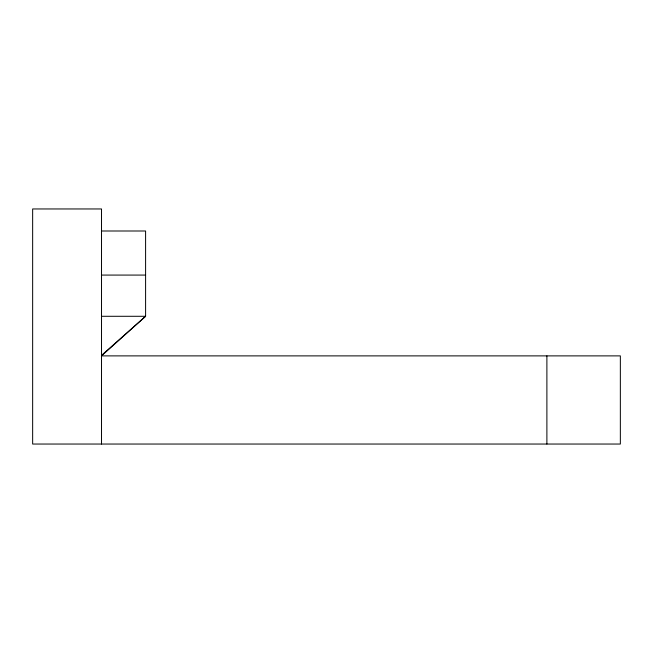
<?xml version="1.0" encoding="UTF-8"?>
<svg xmlns="http://www.w3.org/2000/svg" width="653" height="653" viewBox="0 0 653 653"><rect width="100%" height="100%" fill="white"/><g stroke="black" fill="none" stroke-linecap="round" stroke-linejoin="round"><path stroke-width="0.98" d="M101.517 355.371L145.595 316.289L145.595 230.999L101.517 230.999M101.517 275.076L145.595 275.076M101.517 316.289L145.595 316.289L101.517 355.885L620.35 355.885L620.35 444.04L32.65 444.04L32.65 208.96L101.517 208.96L101.517 444.04M546.888 355.885L546.888 444.04"/></g></svg>
